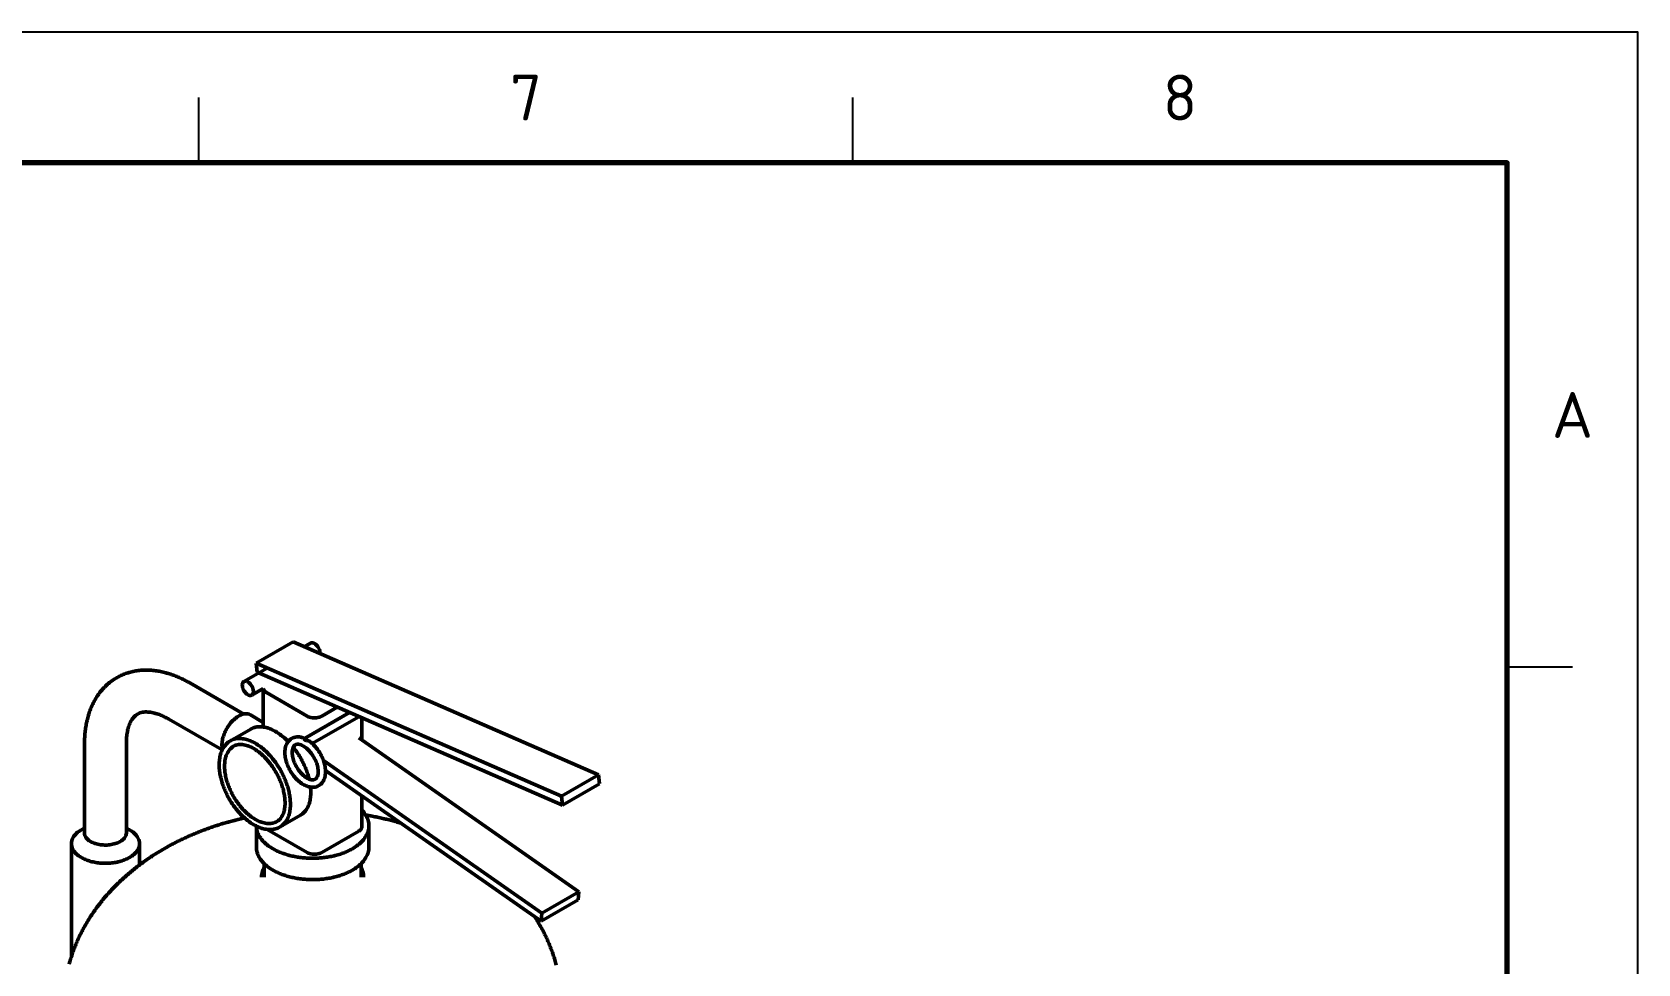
# Model space of a CAD drawing. Header units: millimetres. Extents: x 0 to 420, y 0 to 297.
# Drawn here: x 297.2 to 420, y 225.8 to 297 of the extents above; entities that cross this region are included whole.
import ezdxf
from ezdxf.enums import TextEntityAlignment as Align

# ---------------------------------------------------------------- set-up
doc = ezdxf.new("R2010")
doc.units = ezdxf.units.MM
for name, color, linetype, lineweight in [('01-VISIBLE', 7, 'CONTINUOUS', 50), ('06-TEXTO', 7, 'CONTINUOUS', 25), ('07-RECUADRO', 7, 'CONTINUOUS', 70), ('08-FINA', 5, 'CONTINUOUS', 25)]:
    doc.layers.add(name, color=color, linetype=linetype, lineweight=lineweight)
doc.styles.add('ISO3098', font='isocpeur.ttf')

msp = doc.modelspace()

# ---------------------------------------------------------------- linework, layer by layer
at = {"layer": '01-VISIBLE'}
for p, q in [((314.379, 248.768), (317.207, 250.401)), ((317.207, 250.401), (340.541, 240.238)), ((318.048, 250.035), (318.532, 250.314)), ((313.441, 247.375), (315.22, 248.402)), ((314.448, 248.08), (314.379, 248.768)), ((314.379, 248.768), (337.712, 238.605)), ((314.448, 248.08), (337.781, 237.917)), ((313.421, 244.892), (309.308, 247.266)), ((314.041, 246.336), (314.921, 246.844)), ((314.921, 243.902), (314.921, 246.855)), ((315.155, 246.529), (318.266, 244.732)), ((311.779, 242.145), (307.708, 244.495)), ((314.921, 244.257), (313.934, 244.827)), ((318.068, 243.028), (321.499, 245.009)), ((318.668, 242.635), (322.229, 244.691)), ((319.398, 244.732), (320.574, 245.412)), ((322.46, 242.9), (322.46, 244.59)), ((313.962, 243.744), (312.406, 242.845)), ((322.226, 243.063), (339.054, 231.305)), ((301.251, 242.615), (301.251, 235.805)), ((304.451, 242.615), (304.451, 235.805)), ((319.515, 241.348), (336.226, 229.672)), ((319.675, 240.579), (336.167, 229.057)), ((337.712, 238.605), (340.541, 240.238)), ((337.781, 237.917), (340.61, 239.55)), ((340.61, 239.55), (340.541, 240.238)), ((322.46, 236.274), (322.46, 238.634)), ((337.781, 237.917), (337.712, 238.605)), ((317.762, 237.162), (316.206, 236.264)), ((314.39, 234.723), (314.39, 236.331)), ((315.212, 236.078), (318.266, 234.314)), ((319.398, 234.314), (322.226, 235.947)), ((322.99, 234.723), (322.99, 236.356)), ((300.251, 226.353), (300.251, 234.988)), ((305.451, 233.356), (305.451, 234.988)), ((314.99, 232.437), (314.99, 233.458)), ((322.39, 232.437), (322.39, 233.458)), ((336.226, 229.672), (339.054, 231.305)), ((338.995, 230.69), (339.054, 231.305)), ((336.167, 229.057), (338.995, 230.69)), ((336.167, 229.057), (336.226, 229.672))]:
    msp.add_line(p, q, dxfattribs=at)
for points in [[(318.532, 250.314), (318.58, 250.334), (318.632, 250.342), (318.685, 250.339), (318.736, 250.327), (318.785, 250.309), (318.832, 250.285)], [(318.832, 250.285), (318.916, 250.226), (318.991, 250.157), (319.058, 250.079), (319.116, 249.995), (319.165, 249.905), (319.206, 249.811), (319.236, 249.713), (319.253, 249.612), (319.255, 249.509)], [(309.308, 247.266), (309.221, 247.316), (309.133, 247.365), (309.044, 247.413), (308.955, 247.46), (308.866, 247.505), (308.776, 247.55), (308.685, 247.594), (308.594, 247.636), (308.502, 247.678), (308.41, 247.718), (308.317, 247.757), (308.224, 247.794), (308.13, 247.831), (308.036, 247.866), (307.941, 247.9), (307.846, 247.932), (307.75, 247.964), (307.654, 247.993), (307.557, 248.022), (307.461, 248.048), (307.363, 248.074), (307.265, 248.097), (307.167, 248.12), (307.069, 248.14), (306.97, 248.159), (306.871, 248.177), (306.772, 248.192), (306.672, 248.206), (306.572, 248.218), (306.472, 248.228), (306.372, 248.237), (306.271, 248.243), (306.171, 248.248), (306.07, 248.251), (305.97, 248.252), (305.869, 248.251), (305.769, 248.247), (305.668, 248.242), (305.568, 248.235), (305.468, 248.226), (305.368, 248.214), (305.268, 248.201), (305.169, 248.185), (305.07, 248.167), (304.971, 248.147), (304.873, 248.125), (304.775, 248.1), (304.678, 248.074), (304.582, 248.045), (304.486, 248.014), (304.391, 247.98), (304.297, 247.945), (304.204, 247.908), (304.111, 247.868), (304.02, 247.826), (303.93, 247.782), (303.84, 247.736), (303.752, 247.688), (303.665, 247.637), (303.579, 247.585), (303.494, 247.531), (303.411, 247.474), (303.329, 247.416), (303.248, 247.356), (303.169, 247.294), (303.091, 247.23), (303.015, 247.164), (302.94, 247.097), (302.867, 247.028), (302.796, 246.957), (302.726, 246.885), (302.657, 246.811), (302.591, 246.736), (302.526, 246.659), (302.462, 246.581), (302.401, 246.501), (302.341, 246.42), (302.283, 246.338), (302.226, 246.255), (302.172, 246.171), (302.118, 246.085), (302.067, 245.999), (302.018, 245.911), (301.97, 245.823), (301.924, 245.733), (301.879, 245.643), (301.836, 245.552), (301.795, 245.46), (301.756, 245.368), (301.718, 245.274), (301.682, 245.181), (301.647, 245.086), (301.614, 244.991), (301.583, 244.895), (301.553, 244.799), (301.525, 244.703), (301.498, 244.606), (301.473, 244.508), (301.449, 244.411), (301.427, 244.313), (301.406, 244.214), (301.386, 244.116), (301.368, 244.017), (301.352, 243.917), (301.336, 243.818), (301.322, 243.718), (301.31, 243.618), (301.298, 243.519), (301.288, 243.418), (301.279, 243.318), (301.272, 243.218), (301.266, 243.118), (301.26, 243.017), (301.256, 242.917), (301.254, 242.816), (301.252, 242.715), (301.251, 242.615)], [(314.041, 246.336), (313.945, 246.308), (313.845, 246.32), (313.752, 246.359), (313.668, 246.415), (313.593, 246.482), (313.526, 246.557), (313.467, 246.639), (313.417, 246.726), (313.375, 246.818), (313.343, 246.914), (313.323, 247.013), (313.317, 247.113), (313.329, 247.213), (313.369, 247.306), (313.441, 247.375)], [(313.441, 247.375), (313.489, 247.395), (313.541, 247.403), (313.594, 247.4), (313.645, 247.388), (313.694, 247.369), (313.741, 247.345)], [(313.741, 247.345), (313.83, 247.283), (313.909, 247.208), (313.978, 247.124), (314.038, 247.033), (314.088, 246.937), (314.127, 246.835), (314.154, 246.73), (314.165, 246.621), (314.156, 246.513), (314.117, 246.412), (314.041, 246.336)], [(314.921, 246.855), (314.93, 246.786), (314.955, 246.721), (314.994, 246.662), (315.042, 246.611), (315.096, 246.567), (315.155, 246.529)], [(305.308, 244.891), (305.223, 244.837), (305.143, 244.774), (305.069, 244.705), (305.001, 244.63), (304.938, 244.551), (304.88, 244.467), (304.828, 244.38), (304.78, 244.291), (304.737, 244.2), (304.697, 244.106), (304.661, 244.011), (304.629, 243.915), (304.6, 243.818), (304.574, 243.72), (304.551, 243.622), (304.531, 243.522), (304.513, 243.422), (304.498, 243.322), (304.485, 243.222), (304.474, 243.121), (304.466, 243.02), (304.459, 242.919), (304.455, 242.817), (304.452, 242.716), (304.451, 242.615)], [(307.708, 244.495), (307.62, 244.545), (307.531, 244.593), (307.441, 244.64), (307.35, 244.685), (307.258, 244.728), (307.166, 244.769), (307.072, 244.808), (306.978, 244.845), (306.883, 244.88), (306.786, 244.912), (306.689, 244.941), (306.592, 244.968), (306.493, 244.991), (306.394, 245.012), (306.294, 245.028), (306.193, 245.04), (306.092, 245.048), (305.991, 245.052), (305.889, 245.05), (305.788, 245.042), (305.688, 245.027), (305.589, 245.005), (305.492, 244.976), (305.398, 244.938), (305.308, 244.891)], [(311.801, 242.19), (311.78, 242.289), (311.767, 242.389), (311.761, 242.489), (311.762, 242.591), (311.768, 242.691), (311.779, 242.792), (311.795, 242.891), (311.815, 242.99), (311.84, 243.088), (311.868, 243.185), (311.9, 243.281), (311.935, 243.376), (311.974, 243.469), (312.015, 243.561), (312.06, 243.652), (312.107, 243.741), (312.158, 243.829), (312.211, 243.915), (312.267, 243.999), (312.326, 244.081), (312.387, 244.161), (312.452, 244.239), (312.518, 244.315), (312.588, 244.388), (312.661, 244.458), (312.736, 244.525), (312.814, 244.589), (312.895, 244.649), (312.98, 244.705), (313.067, 244.756), (313.157, 244.802), (313.25, 244.841), (313.346, 244.873), (313.444, 244.896), (313.544, 244.909), (313.645, 244.91), (313.745, 244.897), (313.842, 244.87), (313.934, 244.827)], [(319.398, 244.732), (319.302, 244.685), (319.201, 244.649), (319.097, 244.623), (318.992, 244.607), (318.885, 244.598), (318.778, 244.598), (318.672, 244.607), (318.566, 244.623), (318.463, 244.649), (318.362, 244.685), (318.266, 244.732)], [(316.824, 242.795), (316.752, 242.866), (316.68, 242.936), (316.606, 243.005), (316.53, 243.072), (316.454, 243.137), (316.376, 243.201), (316.296, 243.264), (316.216, 243.324), (316.133, 243.383), (316.05, 243.439), (315.965, 243.494), (315.878, 243.546), (315.791, 243.596), (315.701, 243.643), (315.611, 243.687), (315.519, 243.728), (315.425, 243.766), (315.33, 243.801), (315.234, 243.832), (315.137, 243.859), (315.039, 243.881), (314.939, 243.899), (314.839, 243.912), (314.739, 243.92), (314.638, 243.921), (314.537, 243.917), (314.437, 243.906), (314.337, 243.888), (314.24, 243.863), (314.144, 243.83), (314.051, 243.79), (313.962, 243.744)], [(318.072, 243.03), (317.977, 243.068), (317.879, 243.099), (317.78, 243.122), (317.678, 243.138), (317.576, 243.145), (317.474, 243.142), (317.372, 243.128), (317.273, 243.104), (317.176, 243.069), (317.085, 243.023)], [(316.206, 236.264), (316.118, 236.216), (316.026, 236.176), (315.932, 236.141), (315.836, 236.114), (315.738, 236.092), (315.638, 236.077), (315.538, 236.068), (315.438, 236.065), (315.338, 236.067), (315.238, 236.075), (315.138, 236.088), (315.039, 236.105), (314.942, 236.127), (314.845, 236.153), (314.749, 236.183), (314.654, 236.217), (314.561, 236.254), (314.469, 236.294), (314.378, 236.337), (314.289, 236.383), (314.201, 236.431), (314.115, 236.482), (314.03, 236.536), (313.946, 236.591), (313.864, 236.648), (313.783, 236.708), (313.704, 236.769), (313.626, 236.832), (313.549, 236.897), (313.474, 236.963), (313.4, 237.031), (313.327, 237.1), (313.256, 237.171), (313.186, 237.243), (313.117, 237.316), (313.05, 237.39), (312.984, 237.466), (312.919, 237.542), (312.855, 237.62), (312.793, 237.699), (312.733, 237.779), (312.673, 237.86), (312.615, 237.941), (312.558, 238.024), (312.502, 238.108), (312.448, 238.192), (312.395, 238.277), (312.344, 238.363), (312.294, 238.45), (312.245, 238.538), (312.197, 238.626), (312.151, 238.716), (312.107, 238.805), (312.064, 238.896), (312.022, 238.987), (311.982, 239.079), (311.943, 239.172), (311.906, 239.265), (311.87, 239.359), (311.836, 239.453), (311.804, 239.548), (311.773, 239.644), (311.744, 239.74), (311.717, 239.836), (311.691, 239.933), (311.667, 240.031), (311.646, 240.129), (311.626, 240.227), (311.608, 240.326), (311.593, 240.425), (311.58, 240.525), (311.569, 240.624), (311.56, 240.724), (311.554, 240.824), (311.55, 240.925), (311.549, 241.025), (311.551, 241.125), (311.556, 241.226), (311.564, 241.326), (311.575, 241.425), (311.59, 241.525), (311.608, 241.623), (311.63, 241.721), (311.656, 241.818), (311.686, 241.914), (311.72, 242.008), (311.759, 242.101), (311.802, 242.191), (311.85, 242.279), (311.903, 242.365), (311.961, 242.447), (312.023, 242.525), (312.091, 242.599), (312.163, 242.669), (312.24, 242.733), (312.321, 242.792), (312.406, 242.845)], [(315.966, 236.679), (315.877, 236.633), (315.784, 236.595), (315.687, 236.565), (315.589, 236.543), (315.489, 236.53), (315.388, 236.524), (315.287, 236.525), (315.186, 236.533), (315.087, 236.547), (314.988, 236.567), (314.89, 236.592), (314.793, 236.621), (314.698, 236.655), (314.605, 236.693), (314.513, 236.735), (314.423, 236.78), (314.334, 236.828), (314.247, 236.879), (314.161, 236.933), (314.078, 236.989), (313.995, 237.047), (313.915, 237.108), (313.836, 237.171), (313.758, 237.235), (313.682, 237.302), (313.608, 237.37), (313.535, 237.44), (313.464, 237.511), (313.394, 237.584), (313.326, 237.658), (313.259, 237.734), (313.193, 237.81), (313.13, 237.888), (313.067, 237.968), (313.006, 238.048), (312.947, 238.13), (312.889, 238.212), (312.832, 238.296), (312.777, 238.38), (312.724, 238.466), (312.672, 238.552), (312.621, 238.64), (312.572, 238.728), (312.525, 238.817), (312.479, 238.907), (312.435, 238.998), (312.393, 239.089), (312.352, 239.182), (312.313, 239.275), (312.275, 239.368), (312.239, 239.463), (312.206, 239.558), (312.174, 239.653), (312.143, 239.75), (312.115, 239.846), (312.089, 239.944), (312.065, 240.042), (312.043, 240.14), (312.024, 240.239), (312.007, 240.339), (311.992, 240.439), (311.98, 240.539), (311.97, 240.639), (311.963, 240.74), (311.96, 240.841), (311.959, 240.942), (311.962, 241.042), (311.968, 241.143), (311.978, 241.244), (311.992, 241.343), (312.01, 241.443), (312.032, 241.541), (312.06, 241.638), (312.092, 241.734), (312.13, 241.827), (312.173, 241.918), (312.223, 242.006), (312.278, 242.091), (312.34, 242.17), (312.408, 242.245), (312.482, 242.314), (312.561, 242.375), (312.646, 242.43)], [(314.306, 242.657), (314.215, 242.708), (314.121, 242.757), (314.026, 242.802), (313.93, 242.844), (313.832, 242.882), (313.732, 242.917), (313.631, 242.947), (313.529, 242.973), (313.426, 242.994), (313.322, 243.01), (313.218, 243.02), (313.112, 243.023), (313.007, 243.02), (312.902, 243.011), (312.799, 242.993), (312.696, 242.968), (312.597, 242.935), (312.5, 242.894), (312.406, 242.845)], [(314.186, 242.253), (314.098, 242.303), (314.008, 242.349), (313.916, 242.391), (313.822, 242.43), (313.727, 242.466), (313.63, 242.496), (313.532, 242.522), (313.433, 242.542), (313.333, 242.556), (313.231, 242.563), (313.13, 242.563), (313.029, 242.555), (312.929, 242.538), (312.831, 242.512), (312.737, 242.476), (312.646, 242.43)], [(315.966, 236.679), (316.05, 236.734), (316.128, 236.797), (316.199, 236.867), (316.263, 236.944), (316.321, 237.026), (316.371, 237.112), (316.415, 237.202), (316.453, 237.294), (316.486, 237.389), (316.513, 237.485), (316.535, 237.583), (316.553, 237.681), (316.566, 237.781), (316.576, 237.88), (316.581, 237.98), (316.584, 238.08), (316.583, 238.18), (316.579, 238.28), (316.572, 238.38), (316.562, 238.48), (316.55, 238.579), (316.535, 238.678), (316.518, 238.776), (316.499, 238.875), (316.477, 238.972), (316.453, 239.069), (316.428, 239.166), (316.4, 239.262), (316.371, 239.358), (316.339, 239.453), (316.306, 239.547), (316.271, 239.641), (316.234, 239.734), (316.196, 239.827), (316.156, 239.918), (316.115, 240.009), (316.071, 240.1), (316.027, 240.189), (315.981, 240.278), (315.933, 240.366), (315.884, 240.453), (315.833, 240.539), (315.781, 240.625), (315.728, 240.709), (315.673, 240.793), (315.616, 240.876), (315.559, 240.957), (315.499, 241.038), (315.439, 241.118), (315.377, 241.196), (315.313, 241.274), (315.249, 241.35), (315.182, 241.425), (315.115, 241.498), (315.045, 241.571), (314.975, 241.642), (314.903, 241.711), (314.829, 241.779), (314.754, 241.845), (314.678, 241.91), (314.6, 241.972), (314.52, 242.033), (314.439, 242.092), (314.357, 242.148), (314.272, 242.202), (314.186, 242.253)], [(316.206, 236.264), (316.292, 236.318), (316.373, 236.378), (316.449, 236.445), (316.52, 236.517), (316.585, 236.594), (316.645, 236.676), (316.699, 236.761), (316.748, 236.85), (316.792, 236.941), (316.831, 237.034), (316.865, 237.129), (316.894, 237.226), (316.92, 237.324), (316.941, 237.423), (316.958, 237.522), (316.972, 237.623), (316.982, 237.723), (316.989, 237.824), (316.993, 237.925), (316.993, 238.026), (316.991, 238.128), (316.987, 238.229), (316.979, 238.329), (316.97, 238.43), (316.957, 238.53), (316.943, 238.631), (316.926, 238.73), (316.908, 238.83), (316.887, 238.929), (316.864, 239.027), (316.84, 239.125), (316.814, 239.223), (316.785, 239.32), (316.756, 239.417), (316.724, 239.513), (316.691, 239.608), (316.656, 239.703), (316.62, 239.798), (316.582, 239.892), (316.542, 239.985), (316.501, 240.077), (316.459, 240.169), (316.415, 240.26), (316.37, 240.351), (316.323, 240.44), (316.275, 240.529), (316.226, 240.618), (316.175, 240.705), (316.123, 240.792), (316.07, 240.878), (316.015, 240.963), (315.959, 241.047), (315.902, 241.13), (315.843, 241.213), (315.783, 241.294), (315.722, 241.375), (315.659, 241.454), (315.595, 241.533), (315.53, 241.61), (315.464, 241.686), (315.396, 241.761), (315.327, 241.835), (315.257, 241.908), (315.185, 241.979), (315.112, 242.049), (315.038, 242.118), (314.962, 242.185), (314.885, 242.25), (314.806, 242.314), (314.727, 242.376), (314.645, 242.437), (314.563, 242.495), (314.479, 242.551), (314.393, 242.605), (314.306, 242.657)], [(317.085, 243.023), (317.001, 242.968), (316.924, 242.904), (316.854, 242.832), (316.792, 242.752), (316.739, 242.667), (316.694, 242.578), (316.656, 242.485), (316.626, 242.389), (316.603, 242.291), (316.587, 242.192), (316.577, 242.093), (316.572, 241.992), (316.573, 241.892), (316.579, 241.792), (316.589, 241.692), (316.603, 241.593), (316.621, 241.494), (316.643, 241.396), (316.669, 241.299), (316.698, 241.203), (316.73, 241.108), (316.765, 241.014), (316.803, 240.921), (316.844, 240.829), (316.887, 240.739), (316.933, 240.65), (316.982, 240.562), (317.034, 240.476), (317.088, 240.391), (317.144, 240.308), (317.203, 240.227), (317.265, 240.148), (317.329, 240.07), (317.395, 239.995), (317.464, 239.922), (317.535, 239.851), (317.609, 239.783), (317.685, 239.718), (317.764, 239.656), (317.846, 239.597), (317.93, 239.542), (318.016, 239.492), (318.105, 239.445), (318.197, 239.404), (318.291, 239.369), (318.387, 239.34), (318.485, 239.318), (318.584, 239.304), (318.684, 239.298), (318.784, 239.302), (318.884, 239.316), (318.981, 239.34), (319.075, 239.375), (319.165, 239.42)], [(317.985, 242.449), (317.896, 242.496), (317.804, 242.535), (317.708, 242.565), (317.61, 242.582), (317.509, 242.583), (317.412, 242.56), (317.325, 242.511), (317.256, 242.438), (317.206, 242.352), (317.171, 242.258), (317.149, 242.16), (317.136, 242.061), (317.132, 241.96), (317.135, 241.86), (317.144, 241.76), (317.159, 241.661), (317.179, 241.563), (317.204, 241.466), (317.232, 241.37), (317.265, 241.275), (317.301, 241.181), (317.34, 241.089), (317.383, 240.998), (317.43, 240.909), (317.479, 240.822), (317.531, 240.736), (317.587, 240.653), (317.645, 240.571), (317.706, 240.492), (317.771, 240.415), (317.838, 240.341), (317.908, 240.269), (317.982, 240.201), (318.059, 240.136), (318.138, 240.076), (318.222, 240.02), (318.309, 239.97), (318.399, 239.927), (318.493, 239.892), (318.59, 239.868), (318.69, 239.858), (318.79, 239.868), (318.883, 239.904), (318.961, 239.966), (319.021, 240.047), (319.063, 240.138), (319.091, 240.234), (319.108, 240.333), (319.117, 240.432), (319.117, 240.533), (319.111, 240.633), (319.098, 240.732), (319.081, 240.831), (319.059, 240.929), (319.032, 241.026), (319.002, 241.121), (318.967, 241.215), (318.929, 241.308), (318.888, 241.4), (318.844, 241.489), (318.796, 241.578), (318.745, 241.664), (318.691, 241.749), (318.634, 241.831), (318.574, 241.912), (318.512, 241.99), (318.446, 242.066), (318.377, 242.138), (318.305, 242.208), (318.23, 242.275), (318.152, 242.338), (318.07, 242.396), (317.985, 242.449)], [(318.422, 239.917), (318.398, 240.016), (318.371, 240.114), (318.343, 240.212), (318.313, 240.309), (318.281, 240.406), (318.248, 240.502), (318.213, 240.598), (318.176, 240.693), (318.138, 240.787), (318.099, 240.881), (318.057, 240.974), (318.015, 241.066), (317.971, 241.158), (317.925, 241.249), (317.878, 241.339), (317.83, 241.429), (317.78, 241.518), (317.729, 241.606), (317.677, 241.693), (317.623, 241.779), (317.568, 241.865), (317.511, 241.95), (317.454, 242.034), (317.395, 242.116), (317.334, 242.198), (317.272, 242.279), (317.209, 242.359)], [(318.007, 242.982), (318.018, 242.989), (318.029, 242.996), (318.039, 243.004), (318.049, 243.012), (318.058, 243.02), (318.068, 243.028)], [(318.007, 242.982), (318.028, 242.983), (318.048, 242.981), (318.068, 242.977), (318.088, 242.97), (318.107, 242.962), (318.125, 242.953)], [(318.007, 242.982), (318.027, 242.973), (318.047, 242.962), (318.067, 242.952), (318.086, 242.942), (318.106, 242.931), (318.125, 242.92)], [(318.068, 243.028), (318.069, 243.029), (318.07, 243.029), (318.072, 243.029), (318.073, 243.03), (318.074, 243.03), (318.075, 243.029)], [(318.125, 242.953), (318.147, 242.938), (318.168, 242.922), (318.189, 242.905), (318.208, 242.887), (318.226, 242.867), (318.242, 242.846)], [(318.125, 242.92), (318.145, 242.908), (318.165, 242.896), (318.184, 242.884), (318.204, 242.872), (318.223, 242.859), (318.242, 242.846)], [(318.242, 242.846), (318.28, 242.859), (318.32, 242.859), (318.359, 242.852), (318.397, 242.84), (318.433, 242.823), (318.466, 242.802)], [(319.165, 239.42), (319.249, 239.476), (319.327, 239.54), (319.397, 239.613), (319.459, 239.693), (319.512, 239.778), (319.557, 239.869), (319.595, 239.962), (319.625, 240.059), (319.647, 240.157), (319.663, 240.257), (319.673, 240.357), (319.677, 240.458), (319.676, 240.559), (319.67, 240.66), (319.66, 240.76), (319.645, 240.86), (319.626, 240.96), (319.604, 241.058), (319.578, 241.156), (319.548, 241.252), (319.516, 241.348), (319.48, 241.442), (319.441, 241.536), (319.4, 241.628), (319.355, 241.718), (319.308, 241.808), (319.259, 241.896), (319.207, 241.982), (319.152, 242.067), (319.095, 242.15), (319.035, 242.232), (318.972, 242.311), (318.908, 242.388), (318.84, 242.464), (318.771, 242.537), (318.698, 242.607), (318.623, 242.675), (318.546, 242.74), (318.466, 242.802)], [(317.762, 237.162), (317.847, 237.215), (317.927, 237.275), (318.003, 237.342), (318.073, 237.413), (318.138, 237.49), (318.198, 237.57), (318.252, 237.655), (318.301, 237.743), (318.345, 237.833), (318.384, 237.925), (318.418, 238.02), (318.448, 238.116), (318.473, 238.213), (318.495, 238.311), (318.512, 238.41), (318.526, 238.509), (318.537, 238.609), (318.544, 238.709), (318.548, 238.81), (318.549, 238.91), (318.547, 239.01), (318.543, 239.111), (318.536, 239.211), (318.527, 239.311)], [(313.486, 236.952), (313.388, 236.93), (313.291, 236.908), (313.193, 236.885), (313.096, 236.862), (312.998, 236.839), (312.901, 236.815), (312.804, 236.791), (312.707, 236.766), (312.61, 236.741), (312.513, 236.715), (312.416, 236.689), (312.319, 236.663), (312.223, 236.636), (312.126, 236.609), (312.03, 236.581), (311.934, 236.553), (311.838, 236.525), (311.742, 236.496), (311.646, 236.466), (311.551, 236.437), (311.455, 236.406), (311.36, 236.376), (311.265, 236.345), (311.169, 236.313), (311.075, 236.281), (310.98, 236.249), (310.885, 236.216), (310.791, 236.183), (310.696, 236.149), (310.602, 236.115), (310.508, 236.081), (310.414, 236.046), (310.32, 236.01), (310.227, 235.975), (310.133, 235.938), (310.04, 235.902), (309.947, 235.865), (309.854, 235.827), (309.762, 235.789), (309.669, 235.751), (309.577, 235.712), (309.484, 235.673), (309.393, 235.633), (309.301, 235.593), (309.209, 235.552), (309.118, 235.511), (309.027, 235.47), (308.936, 235.428), (308.845, 235.386), (308.754, 235.343), (308.664, 235.3), (308.574, 235.256), (308.484, 235.212), (308.394, 235.167), (308.304, 235.123), (308.215, 235.077), (308.126, 235.031), (308.037, 234.985), (307.949, 234.938), (307.86, 234.891), (307.772, 234.843), (307.684, 234.795), (307.597, 234.747), (307.509, 234.698), (307.422, 234.649), (307.335, 234.599), (307.248, 234.548), (307.162, 234.498), (307.076, 234.446), (306.99, 234.395), (306.905, 234.343), (306.819, 234.29), (306.734, 234.237), (306.65, 234.184), (306.565, 234.13), (306.481, 234.076), (306.397, 234.021), (306.313, 233.966), (306.23, 233.91), (306.147, 233.854), (306.065, 233.797), (305.982, 233.74), (305.9, 233.683), (305.818, 233.625), (305.737, 233.566), (305.656, 233.508), (305.575, 233.448), (305.495, 233.389), (305.415, 233.328), (305.335, 233.268), (305.256, 233.207), (305.177, 233.145), (305.098, 233.083), (305.02, 233.021), (304.942, 232.958), (304.864, 232.894), (304.787, 232.831), (304.71, 232.766), (304.633, 232.702), (304.557, 232.636), (304.482, 232.571), (304.406, 232.505), (304.331, 232.438), (304.257, 232.371), (304.183, 232.304), (304.109, 232.236), (304.036, 232.168), (303.963, 232.099), (303.891, 232.03), (303.819, 231.96), (303.747, 231.89), (303.676, 231.819), (303.605, 231.749), (303.535, 231.677), (303.465, 231.605), (303.396, 231.533), (303.327, 231.46), (303.259, 231.387), (303.191, 231.313), (303.124, 231.239), (303.057, 231.165), (302.99, 231.09), (302.924, 231.014), (302.859, 230.938), (302.794, 230.862), (302.729, 230.785), (302.665, 230.708), (302.602, 230.631), (302.539, 230.553), (302.477, 230.474), (302.415, 230.395), (302.354, 230.316), (302.293, 230.236), (302.233, 230.156), (302.173, 230.076), (302.114, 229.995), (302.056, 229.914), (301.998, 229.832), (301.941, 229.75), (301.884, 229.667), (301.828, 229.584), (301.773, 229.501), (301.718, 229.417), (301.663, 229.333), (301.61, 229.248), (301.557, 229.163), (301.504, 229.078), (301.452, 228.992), (301.401, 228.906), (301.351, 228.819), (301.301, 228.732), (301.252, 228.645), (301.203, 228.558), (301.155, 228.47), (301.108, 228.381), (301.062, 228.292), (301.016, 228.203), (300.971, 228.114), (300.926, 228.024), (300.883, 227.934), (300.84, 227.844), (300.797, 227.753), (300.756, 227.662), (300.715, 227.57), (300.675, 227.478), (300.635, 227.386), (300.596, 227.294), (300.559, 227.201), (300.521, 227.108), (300.485, 227.015), (300.449, 226.921), (300.414, 226.827), (300.38, 226.733), (300.347, 226.639), (300.314, 226.544), (300.282, 226.449), (300.251, 226.354), (300.221, 226.258), (300.192, 226.163), (300.163, 226.067), (300.135, 225.97), (300.108, 225.874), (300.082, 225.777)], [(322.99, 236.356), (322.987, 236.459), (322.976, 236.561), (322.958, 236.662), (322.932, 236.762), (322.901, 236.86), (322.863, 236.956), (322.819, 237.049), (322.77, 237.14), (322.716, 237.228), (322.658, 237.313), (322.596, 237.395), (322.53, 237.474), (322.46, 237.55)], [(325.432, 236.558), (325.334, 236.586), (325.236, 236.614), (325.137, 236.642), (325.039, 236.669), (324.941, 236.696), (324.842, 236.722), (324.744, 236.748), (324.645, 236.774), (324.546, 236.799), (324.447, 236.823), (324.348, 236.847), (324.249, 236.871), (324.149, 236.894), (324.05, 236.917), (323.95, 236.94), (323.851, 236.962), (323.751, 236.983), (323.651, 237.004), (323.552, 237.025), (323.452, 237.045), (323.352, 237.065), (323.251, 237.084), (323.151, 237.103), (323.051, 237.122), (322.951, 237.14), (322.85, 237.158), (322.75, 237.175)], [(301.251, 236.172), (301.159, 236.128), (301.068, 236.081), (300.979, 236.03), (300.893, 235.976), (300.809, 235.917), (300.728, 235.855), (300.651, 235.788), (300.578, 235.716), (300.509, 235.64), (300.447, 235.559), (300.391, 235.474), (300.343, 235.383), (300.304, 235.289), (300.275, 235.191), (300.257, 235.09), (300.251, 234.988)], [(303.983, 235.152), (303.892, 235.103), (303.798, 235.06), (303.702, 235.023), (303.605, 234.99), (303.505, 234.962), (303.405, 234.938), (303.304, 234.919), (303.202, 234.904), (303.1, 234.892), (302.997, 234.885), (302.894, 234.881), (302.791, 234.882), (302.688, 234.886), (302.585, 234.894), (302.483, 234.906), (302.381, 234.922), (302.28, 234.942), (302.18, 234.966), (302.081, 234.995), (301.984, 235.029), (301.888, 235.067), (301.795, 235.111), (301.705, 235.161), (301.618, 235.216), (301.536, 235.279), (301.46, 235.348), (301.392, 235.426), (301.334, 235.511), (301.29, 235.604), (301.261, 235.702), (301.251, 235.805)], [(304.451, 235.805), (304.441, 235.7), (304.411, 235.599), (304.365, 235.505), (304.305, 235.419), (304.235, 235.341), (304.156, 235.27), (304.072, 235.208), (303.983, 235.152)], [(305.451, 234.988), (305.445, 235.09), (305.428, 235.191), (305.399, 235.289), (305.36, 235.383), (305.312, 235.474), (305.256, 235.559), (305.193, 235.64), (305.125, 235.716), (305.052, 235.788), (304.975, 235.855), (304.894, 235.917), (304.81, 235.976), (304.723, 236.03), (304.634, 236.081), (304.544, 236.128), (304.451, 236.172)], [(314.391, 236.331), (314.396, 236.23), (314.408, 236.13), (314.427, 236.032), (314.453, 235.934), (314.485, 235.839), (314.522, 235.745), (314.566, 235.654), (314.614, 235.566), (314.667, 235.48), (314.724, 235.397), (314.785, 235.317), (314.849, 235.24), (314.917, 235.165), (314.988, 235.094), (315.061, 235.025), (315.136, 234.958), (315.214, 234.894), (315.294, 234.833), (315.376, 234.774), (315.459, 234.718), (315.544, 234.664), (315.63, 234.612), (315.718, 234.562), (315.807, 234.514), (315.896, 234.469), (315.987, 234.425), (316.079, 234.383), (316.171, 234.344), (316.265, 234.306), (316.359, 234.27), (316.453, 234.236), (316.549, 234.203), (316.645, 234.172), (316.741, 234.143), (316.838, 234.115), (316.935, 234.089), (317.033, 234.065), (317.131, 234.042), (317.229, 234.021), (317.328, 234.001), (317.427, 233.983), (317.526, 233.966), (317.626, 233.95), (317.725, 233.936), (317.825, 233.924), (317.925, 233.913), (318.026, 233.903), (318.126, 233.895), (318.226, 233.888), (318.327, 233.882), (318.428, 233.878), (318.528, 233.875), (318.629, 233.873), (318.73, 233.873), (318.83, 233.874), (318.931, 233.877), (319.031, 233.881), (319.132, 233.886), (319.233, 233.893), (319.333, 233.901), (319.433, 233.91), (319.533, 233.921), (319.633, 233.933), (319.733, 233.947), (319.832, 233.962), (319.932, 233.979), (320.031, 233.997), (320.13, 234.016), (320.228, 234.037), (320.326, 234.06), (320.424, 234.084), (320.521, 234.109), (320.618, 234.137), (320.715, 234.165), (320.811, 234.196), (320.906, 234.228), (321.001, 234.262), (321.095, 234.298), (321.189, 234.335), (321.281, 234.374), (321.373, 234.416), (321.464, 234.459), (321.554, 234.504), (321.643, 234.551), (321.731, 234.6)], [(321.731, 234.6), (321.819, 234.653), (321.906, 234.708), (321.992, 234.765), (322.076, 234.825), (322.157, 234.887), (322.237, 234.952), (322.315, 235.02), (322.39, 235.09), (322.462, 235.163), (322.531, 235.239), (322.597, 235.318), (322.659, 235.4), (322.717, 235.485), (322.771, 235.573), (322.82, 235.663), (322.863, 235.756), (322.901, 235.852), (322.933, 235.95), (322.958, 236.049), (322.976, 236.151), (322.987, 236.253), (322.99, 236.356)], [(322.226, 235.947), (322.285, 235.985), (322.339, 236.03), (322.387, 236.081), (322.426, 236.14), (322.451, 236.205), (322.46, 236.274)], [(300.251, 234.988), (300.257, 234.887), (300.275, 234.787), (300.304, 234.689), (300.342, 234.595), (300.39, 234.505), (300.445, 234.42), (300.507, 234.339), (300.575, 234.263), (300.647, 234.192), (300.724, 234.125), (300.805, 234.063), (300.888, 234.004), (300.974, 233.95), (301.062, 233.899), (301.152, 233.852), (301.244, 233.808), (301.338, 233.768), (301.432, 233.731), (301.528, 233.696), (301.625, 233.665), (301.723, 233.636), (301.821, 233.61), (301.92, 233.587), (302.02, 233.566), (302.12, 233.548), (302.22, 233.532), (302.321, 233.519), (302.422, 233.508), (302.524, 233.499), (302.625, 233.493), (302.727, 233.489), (302.829, 233.487), (302.93, 233.488), (303.032, 233.491), (303.134, 233.496), (303.235, 233.504), (303.337, 233.514), (303.438, 233.526), (303.538, 233.541), (303.639, 233.558), (303.738, 233.577), (303.838, 233.599), (303.937, 233.624), (304.035, 233.652), (304.132, 233.682), (304.228, 233.715), (304.323, 233.751), (304.417, 233.79), (304.51, 233.832), (304.601, 233.878), (304.69, 233.927)], [(304.69, 233.927), (304.78, 233.982), (304.867, 234.04), (304.951, 234.103), (305.032, 234.171), (305.108, 234.243), (305.18, 234.32), (305.245, 234.403), (305.304, 234.49), (305.354, 234.582), (305.396, 234.679), (305.426, 234.78), (305.445, 234.883), (305.451, 234.988)], [(314.39, 234.723), (314.394, 234.622), (314.405, 234.521), (314.422, 234.422), (314.446, 234.324), (314.477, 234.228), (314.513, 234.134), (314.555, 234.042), (314.603, 233.953), (314.655, 233.866), (314.711, 233.782), (314.771, 233.701), (314.835, 233.623), (314.903, 233.548), (314.973, 233.475), (315.046, 233.405), (315.121, 233.338), (315.199, 233.274), (315.279, 233.212), (315.36, 233.152), (315.443, 233.095), (315.528, 233.04), (315.615, 232.988), (315.702, 232.938), (315.791, 232.889), (315.881, 232.843), (315.972, 232.799), (316.063, 232.757), (316.156, 232.717), (316.25, 232.679), (316.344, 232.642), (316.439, 232.608), (316.534, 232.575), (316.63, 232.544), (316.727, 232.514), (316.824, 232.486), (316.921, 232.46), (317.019, 232.435), (317.117, 232.412), (317.216, 232.391), (317.315, 232.371), (317.414, 232.352), (317.514, 232.335), (317.614, 232.319), (317.714, 232.305), (317.814, 232.292), (317.914, 232.281), (318.015, 232.271), (318.115, 232.262), (318.216, 232.255), (318.317, 232.249), (318.418, 232.245), (318.519, 232.242), (318.62, 232.24), (318.72, 232.24), (318.821, 232.241), (318.922, 232.244), (319.023, 232.248), (319.124, 232.253), (319.225, 232.259), (319.326, 232.267), (319.426, 232.277), (319.527, 232.287), (319.627, 232.3), (319.727, 232.313), (319.827, 232.328), (319.926, 232.345), (320.026, 232.363), (320.125, 232.382), (320.224, 232.403), (320.322, 232.426), (320.42, 232.45), (320.518, 232.475), (320.615, 232.503), (320.712, 232.531), (320.808, 232.562), (320.904, 232.594), (320.999, 232.628), (321.093, 232.664), (321.187, 232.701), (321.28, 232.741), (321.372, 232.782), (321.463, 232.825), (321.554, 232.871), (321.643, 232.918), (321.731, 232.967)], [(321.731, 232.967), (321.819, 233.02), (321.906, 233.075), (321.992, 233.132), (322.076, 233.192), (322.157, 233.254), (322.237, 233.319), (322.315, 233.387), (322.39, 233.457), (322.462, 233.53), (322.531, 233.606), (322.597, 233.685), (322.659, 233.767), (322.717, 233.852), (322.771, 233.94), (322.82, 234.03), (322.863, 234.123), (322.901, 234.219), (322.933, 234.317), (322.958, 234.416), (322.976, 234.518), (322.987, 234.62), (322.99, 234.723)], [(319.398, 234.314), (319.302, 234.267), (319.201, 234.231), (319.097, 234.205), (318.992, 234.188), (318.885, 234.18), (318.778, 234.18), (318.672, 234.188), (318.566, 234.205), (318.463, 234.231), (318.362, 234.267), (318.266, 234.314)], [(314.99, 233.182), (314.94, 233.083), (314.896, 232.981), (314.858, 232.876), (314.829, 232.768), (314.808, 232.659), (314.795, 232.548), (314.79, 232.437)], [(322.59, 232.437), (322.586, 232.548), (322.573, 232.659), (322.552, 232.768), (322.523, 232.876), (322.485, 232.981), (322.441, 233.083), (322.39, 233.183)], [(337.315, 225.714), (337.29, 225.812), (337.263, 225.909), (337.235, 226.007), (337.207, 226.104), (337.177, 226.201), (337.147, 226.298), (337.116, 226.395), (337.085, 226.491), (337.052, 226.587), (337.019, 226.683), (336.985, 226.778), (336.95, 226.873), (336.914, 226.968), (336.878, 227.063), (336.84, 227.157), (336.802, 227.251), (336.763, 227.345), (336.724, 227.438), (336.684, 227.531), (336.643, 227.624), (336.601, 227.716), (336.558, 227.808), (336.515, 227.9), (336.471, 227.991), (336.426, 228.082), (336.381, 228.172), (336.335, 228.263), (336.288, 228.353), (336.24, 228.442), (336.192, 228.531), (336.143, 228.62), (336.094, 228.708), (336.043, 228.796), (335.992, 228.884), (335.941, 228.971), (335.889, 229.058), (335.836, 229.145), (335.782, 229.231), (335.728, 229.316), (335.673, 229.402)]]:
    msp.add_lwpolyline(points, dxfattribs=at)
at = {"layer": '07-RECUADRO'}
msp.add_lwpolyline([(20, 10), (410, 10), (410, 287), (20, 287)], close=True, dxfattribs=at)
at = {"layer": '08-FINA'}
for p, q in [((310, 287), (310, 292)), ((360, 287), (360, 292)), ((410, 248.5), (415, 248.5))]:
    msp.add_line(p, q, dxfattribs=at)
msp.add_lwpolyline([(0, 0), (420, 0), (420, 297), (0, 297)], close=True, dxfattribs=at)

# ---------------------------------------------------------------- texts
at = {"layer": '06-TEXTO', "style": 'ISO3098'}
for s, p in [('7', (335, 292)), ('8', (385, 292)), ('A', (415, 267.75))]:
    msp.add_text(s, height=3.5, dxfattribs=at).set_placement(p, align=Align.MIDDLE_CENTER)

doc.saveas('drawing.dxf')
